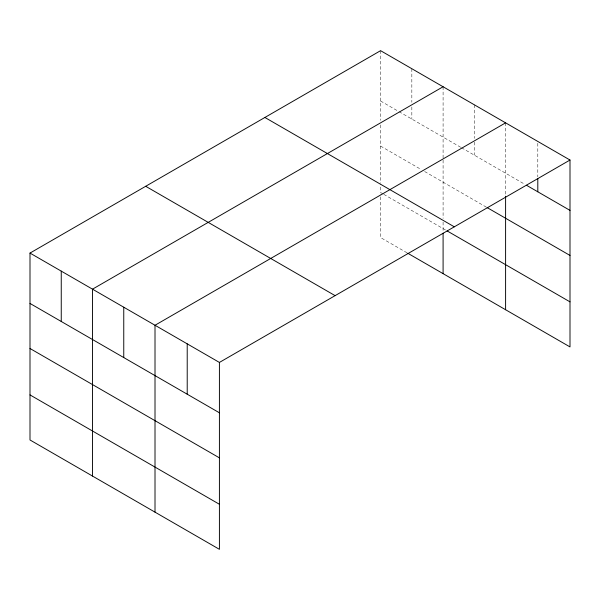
<?xml version="1.0" encoding="UTF-8"?>
<svg xmlns="http://www.w3.org/2000/svg" width="600" height="600" viewBox="0 0 600 600"><rect width="100%" height="100%" fill="white"/><g stroke="black" fill="none" stroke-linecap="round" stroke-linejoin="round"><path stroke-width="0.45" stroke-dasharray="3 2.25" d="M380.587 101.025L398.22 111.203M399.022 111.667L460.725 147.292M461.528 147.757L524.918 184.358M380.587 146.085L421.455 169.68M424.665 171.532L486.368 207.157M382.995 193.89L380.587 192.502L380.587 184.148M383.79 194.355L446.303 230.445M407.033 252.825L380.587 237.562L380.587 194.34M537.803 143.303L537.803 176.873M505.597 122.85L505.597 195.27M474.345 104.805L474.345 138.375M474.345 142.102L474.345 155.16M443.092 86.76L443.092 159.18M443.092 160.102L443.092 218.377M443.092 222.09L443.092 231.353M411.84 68.715L411.84 102.285M411.84 106.95L411.84 119.07M380.587 50.67L380.587 120.337M380.587 124.935L380.587 183.218"/><path stroke-width="0.9" d="M570 160.028L380.587 50.67L30 253.08L30 439.972L219.413 549.33L219.413 362.438L570 160.028L570 346.92L407.835 253.29M443.092 86.76L92.505 289.17L92.505 476.055M505.597 122.85L155.01 325.26L155.01 512.145M526.53 185.288L570 210.382M487.17 207.615L570 255.442M264.892 117.465L454.305 226.822M447.097 230.903L570 301.86M145.695 186.285L335.108 295.642M30 253.08L219.413 362.438M30 303.435L219.413 412.793M30 348.495L219.413 457.853M30 394.912L219.413 504.27M537.803 178.74L537.803 191.79M505.597 196.192L505.597 309.735M443.092 233.19L443.092 273.645M187.215 343.845L187.215 394.2M123.757 307.215L123.757 357.57M61.252 271.125L61.252 321.48"/></g></svg>
